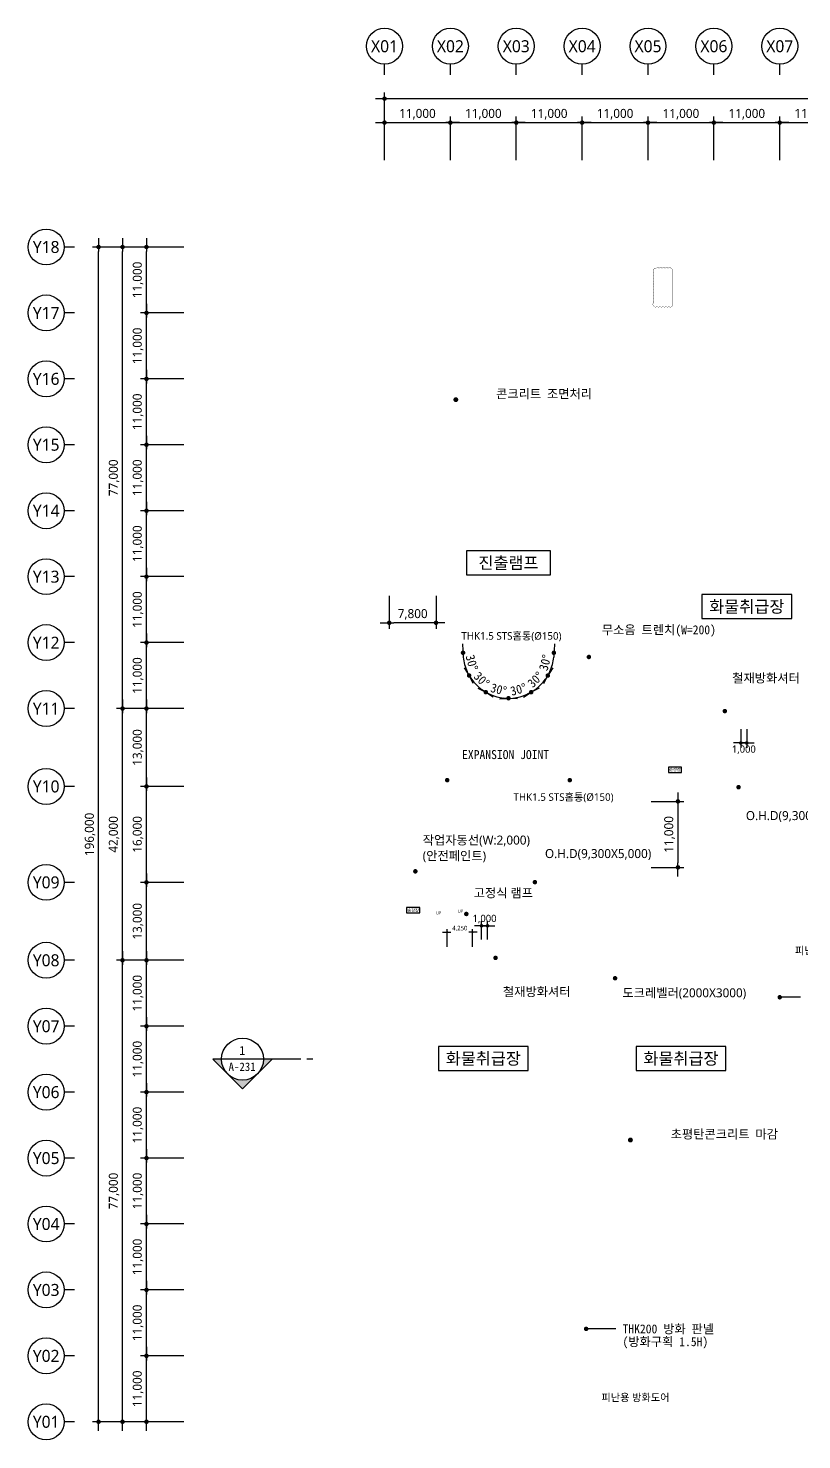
# Model space of a CAD drawing. Header units: millimetres. Extents: x 3546612 to 5615882, y 547008 to 3162891.
# Drawn here: x 4386612 to 4515793, y 2333391 to 2568891 of the extents above; entities that cross this region are included whole.
import ezdxf
from ezdxf.enums import TextEntityAlignment as Align

# ---------------------------------------------------------------- set-up
doc = ezdxf.new("R2010")
doc.units = ezdxf.units.MM
for name, color, linetype, lineweight in [('A-AXIS-BUBL', 7, 'Continuous', 25), ('A-DIMS', 7, 'Continuous', 25), ('A-MKXS-LEAD', 7, 'Continuous', 25), ('A-MKXS-MAK1', 3, 'Continuous', 25), ('A-MKXS-TEXT1', 3, 'Continuous', 25), ('A-MKXS-TEXT2', 7, 'Continuous', 25), ('A-XXXX-TXT2', 3, 'Continuous', 25), ('REV-202205', 20, 'Continuous', 25)]:
    doc.layers.add(name, color=color, linetype=linetype, lineweight=lineweight)
doc.styles.add('HY울릉도L', font='')
doc.styles.add('XR-평면도$0$맑은 고딕', font='malgun.ttf')
doc.styles.add('돋움', font='')
doc.styles.add('돋움체', font='')
doc.styles.add('맑은고딕', font='malgun.ttf')
doc.styles.get('HY울릉도L').set_extended_font_data('HYwulM')
doc.styles.get('돋움').set_extended_font_data('DotumChe')
doc.styles.get('돋움체').set_extended_font_data('DotumChe')
doc.dimstyles.new('CDIM', dxfattribs={"dimtxt": 3, "dimasz": 1.5, "dimexe": 2, "dimexo": 1, "dimgap": 1, "dimtad": 1, "dimdec": 0, "dimrnd": 0.5, "dimzin": 0, "dimdsep": 32, "dimlunit": 6, "dimtxsty": 'HY울릉도L', "dimblk1": '_CIDOT', "dimblk2": '_CIDOT', "dimsah": 1, "dimcen": 5.5, "dimclrd": 2, "dimclre": 2, "dimclrt": 7, "dimadec": 0, "dimazin": 0, "dimtfac": 1, "dimtdec": 0, "dimtix": 1, "dimtmove": 2, "dimatfit": 1, "dimldrblk": '_CIDOT', "dimfxl": 1, "dimtolj": 1, "dimtzin": 0, "dimlwd": -1, "dimarcsym": 0})

# ---------------------------------------------------------------- blocks, each defined once
blk = doc.blocks.new('글_진출램프')
at = {"layer": 'A-XXXX-TXT2', "color": 0}
blk.add_lwpolyline([(-7000, -1997), (7000, -1997), (7000, 2003), (-7000, 2003)], close=True, dxfattribs=at)
at = {"layer": 'A-XXXX-TXT2', "style": '맑은고딕'}
blk.add_text('진출램프', height=2000, dxfattribs=at).set_placement((0, 3), align=Align.MIDDLE_CENTER)
blk = doc.blocks.new('_CIDOT')
at = {"color": 0, "linetype": 'ByBlock'}
blk.add_line((2, 0), (-1, 0), dxfattribs=at)
at = {"color": 0, "linetype": 'ByBlock', "const_width": 0.5}
blk.add_lwpolyline([(-0.25, 0, 1), (0.25, 0, 1)], format="xyb", close=True, dxfattribs=at)
blk = doc.blocks.new('*D225')
at = {"layer": 'A-DIMS', "transparency": 16777216}
for p, q in [((4461716, 2419142), (4461116, 2419142)), ((4462316, 2419142), (4463316, 2419142)), ((4463916, 2419142), (4464516, 2419142))]:
    blk.add_line(p, q, dxfattribs=at)
at = {"layer": 'A-DIMS', "lineweight": -2, "transparency": 16777216}
for p, q in [((4462316, 2416842), (4462316, 2419942)), ((4463316, 2416842), (4463316, 2419942))]:
    blk.add_line(p, q, dxfattribs=at)
at = {"layer": 'A-DIMS', "transparency": 16777216, "xscale": 600, "yscale": 600, "zscale": 600}
blk.add_blockref('_CIDOT', (4462316, 2419142), dxfattribs=at)
at = {"layer": 'A-DIMS', "transparency": 16777216, "xscale": 600, "yscale": 600, "zscale": 600, "rotation": 180}
blk.add_blockref('_CIDOT', (4463316, 2419142), dxfattribs=at)
at = {"layer": 'A-DIMS', "color": 3, "transparency": 16777216, "insert": (4462816, 2420266), "char_height": 1200, "attachment_point": 5, "style": '맑은고딕'}
blk.add_mtext('\\A1;1,000', dxfattribs=at)
blk = doc.blocks.new('*D226')
at = {"layer": 'A-DIMS', "lineweight": -2, "transparency": 16777216}
for p, q in [((4446912, 2474191), (4446912, 2468691)), ((4454712, 2474191), (4454712, 2468691))]:
    blk.add_line(p, q, dxfattribs=at)
at = {"layer": 'A-DIMS', "transparency": 16777216}
blk.add_line((4453962, 2469691), (4447662, 2469691), dxfattribs=at)
at = {"layer": 'A-DIMS', "transparency": 16777216, "xscale": 750, "yscale": 750, "zscale": 750}
for p, rotation in [((4446912, 2469691), 179.9999710073349), ((4454712, 2469691), 359.9999710073349)]:
    blk.add_blockref('_CIDOT', p, dxfattribs=dict(at, rotation=rotation))
at = {"layer": 'A-DIMS', "color": 3, "transparency": 16777216, "insert": (4450812, 2471092), "char_height": 1500, "attachment_point": 5, "rotation": 359.99997, "style": '맑은고딕'}
blk.add_mtext('\\A1;7,800', dxfattribs=at)
blk = doc.blocks.new('*D228')
at = {"layer": 'A-DIMS', "lineweight": -2, "transparency": 16777216}
for p, q in [((4505612, 2451940), (4505612, 2448840)), ((4506612, 2451940), (4506612, 2448840))]:
    blk.add_line(p, q, dxfattribs=at)
at = {"layer": 'A-DIMS', "transparency": 16777216}
for p, q in [((4505012, 2449640), (4504412, 2449640)), ((4506612, 2449640), (4505612, 2449640)), ((4507212, 2449640), (4507812, 2449640))]:
    blk.add_line(p, q, dxfattribs=at)
at = {"layer": 'A-DIMS', "transparency": 16777216, "xscale": 600, "yscale": 600, "zscale": 600}
blk.add_blockref('_CIDOT', (4505612, 2449640), dxfattribs=at)
at = {"layer": 'A-DIMS', "transparency": 16777216, "xscale": 600, "yscale": 600, "zscale": 600, "rotation": 180}
blk.add_blockref('_CIDOT', (4506612, 2449640), dxfattribs=at)
at = {"layer": 'A-DIMS', "color": 3, "transparency": 16777216, "insert": (4506112, 2448516), "char_height": 1200, "attachment_point": 5, "style": '맑은고딕'}
blk.add_mtext('\\A1;1,000', dxfattribs=at)
blk = doc.blocks.new('*D231')
at = {"layer": 'A-DIMS', "transparency": 16777216}
blk.add_arc((4466812, 2464691), 7587, 305.666, 324.334, dxfattribs=at)
at = {"layer": 'A-DIMS', "transparency": 16777216, "xscale": 750, "yscale": 750, "zscale": 750}
for p, rotation in [((4473383, 2460898), 57.16699755167503), ((4470605, 2458120), 212.8330024483247)]:
    blk.add_blockref('_CIDOT', p, dxfattribs=dict(at, rotation=rotation))
at = {"layer": 'A-DIMS', "color": 3, "transparency": 16777216, "insert": (4471292, 2460211), "char_height": 1500, "attachment_point": 5, "rotation": 45, "style": '돋움'}
blk.add_mtext('\\A1;30°', dxfattribs=at)
blk = doc.blocks.new('*D232')
at = {"layer": 'A-DIMS', "transparency": 16777216}
blk.add_arc((4466812, 2464691), 7587, 335.666, 354.334, dxfattribs=at)
at = {"layer": 'A-DIMS', "transparency": 16777216, "xscale": 750, "yscale": 750, "zscale": 750}
for p, rotation in [((4474399, 2464691), 87.16699788413507), ((4473383, 2460898), 242.833002115866)]:
    blk.add_blockref('_CIDOT', p, dxfattribs=dict(at, rotation=rotation))
at = {"layer": 'A-DIMS', "color": 3, "transparency": 16777216, "insert": (4472932, 2463051), "char_height": 1500, "attachment_point": 5, "rotation": 75, "style": '돋움'}
blk.add_mtext('\\A1;30°', dxfattribs=at)
blk = doc.blocks.new('*D233')
at = {"layer": 'A-DIMS', "transparency": 16777216}
blk.add_arc((4466812, 2464691), 7587, 275.666, 294.334, dxfattribs=at)
at = {"layer": 'A-DIMS', "transparency": 16777216, "xscale": 750, "yscale": 750, "zscale": 750}
for p, rotation in [((4470605, 2458120), 27.16699755167522), ((4466812, 2457104), 182.8330024483249)]:
    blk.add_blockref('_CIDOT', p, dxfattribs=dict(at, rotation=rotation))
at = {"layer": 'A-DIMS', "color": 3, "transparency": 16777216, "insert": (4468452, 2458571), "char_height": 1500, "attachment_point": 5, "rotation": 15, "style": '돋움'}
blk.add_mtext('\\A1;30°', dxfattribs=at)
blk = doc.blocks.new('*D234')
at = {"layer": 'A-DIMS', "transparency": 16777216}
blk.add_arc((4466812, 2464691), 7587, 215.666, 234.334, dxfattribs=at)
at = {"layer": 'A-DIMS', "transparency": 16777216, "xscale": 750, "yscale": 750, "zscale": 750}
for p, rotation in [((4460241, 2460898), 122.833002448325), ((4463018, 2458120), 327.166997551676)]:
    blk.add_blockref('_CIDOT', p, dxfattribs=dict(at, rotation=rotation))
at = {"layer": 'A-DIMS', "color": 3, "transparency": 16777216, "insert": (4462331, 2460211), "char_height": 1500, "attachment_point": 5, "rotation": 315, "style": '돋움'}
blk.add_mtext('\\A1;30°', dxfattribs=at)
blk = doc.blocks.new('*D235')
at = {"layer": 'A-DIMS', "transparency": 16777216}
blk.add_arc((4466812, 2464691), 7587, 185.666, 204.334, dxfattribs=at)
at = {"layer": 'A-DIMS', "transparency": 16777216, "xscale": 750, "yscale": 750, "zscale": 750}
for p, rotation in [((4459225, 2464691), 92.83300211586526), ((4460241, 2460898), 297.1669978841341)]:
    blk.add_blockref('_CIDOT', p, dxfattribs=dict(at, rotation=rotation))
at = {"layer": 'A-DIMS', "color": 3, "transparency": 16777216, "insert": (4460691, 2463051), "char_height": 1500, "attachment_point": 5, "rotation": 285, "style": '돋움'}
blk.add_mtext('\\A1;30°', dxfattribs=at)
blk = doc.blocks.new('*D236')
at = {"layer": 'A-DIMS', "transparency": 16777216}
blk.add_arc((4466812, 2464691), 7587, 245.666, 264.334, dxfattribs=at)
at = {"layer": 'A-DIMS', "transparency": 16777216, "xscale": 750, "yscale": 750, "zscale": 750}
for p, rotation in [((4463018, 2458120), 152.8330024483259), ((4466812, 2457104), 357.1669975516755)]:
    blk.add_blockref('_CIDOT', p, dxfattribs=dict(at, rotation=rotation))
at = {"layer": 'A-DIMS', "color": 3, "transparency": 16777216, "insert": (4465172, 2458571), "char_height": 1500, "attachment_point": 5, "rotation": 345, "style": '돋움'}
blk.add_mtext('\\A1;30°', dxfattribs=at)
blk = doc.blocks.new('*D220')
at = {"layer": 'A-DIMS', "lineweight": -2, "transparency": 16777216}
for p, q in [((4456562, 2415628), (4456562, 2418578)), ((4460812, 2415628), (4460812, 2418578))]:
    blk.add_line(p, q, dxfattribs=at)
at = {"layer": 'A-DIMS', "transparency": 16777216}
for p, q in [((4456937, 2418078), (4457199, 2418078)), ((4460437, 2418078), (4460174, 2418078))]:
    blk.add_line(p, q, dxfattribs=at)
at = {"layer": 'A-DIMS', "transparency": 16777216, "xscale": 375, "yscale": 375, "zscale": 375, "rotation": 180}
blk.add_blockref('_CIDOT', (4456562, 2418078), dxfattribs=at)
at = {"layer": 'A-DIMS', "transparency": 16777216, "xscale": 375, "yscale": 375, "zscale": 375}
blk.add_blockref('_CIDOT', (4460812, 2418078), dxfattribs=at)
at = {"layer": 'A-DIMS', "color": 3, "transparency": 16777216, "insert": (4458687, 2418693), "char_height": 750, "attachment_point": 5, "style": '맑은고딕'}
blk.add_mtext('\\A1;4,250', dxfattribs=at)
blk = doc.blocks.new('*D9')
at = {"layer": 'A-DIMS', "lineweight": -2, "transparency": 16777216}
for p, q in [((93193, 67121), (85943, 67121)), ((93193, 56121), (85943, 56121))]:
    blk.add_line(p, q, dxfattribs=at)
at = {"layer": 'A-DIMS', "transparency": 16777216}
blk.add_line((86943, 56871), (86943, 66371), dxfattribs=at)
at = {"layer": 'A-DIMS', "transparency": 16777216, "xscale": 750, "yscale": 750, "zscale": 750}
for p, rotation in [((86943, 67121), 90), ((86943, 56121), 270)]:
    blk.add_blockref('_CIDOT', p, dxfattribs=dict(at, rotation=rotation))
at = {"layer": 'A-DIMS', "color": 3, "transparency": 16777216, "insert": (85538, 61621), "char_height": 1500, "attachment_point": 5, "rotation": 90, "style": '맑은고딕'}
blk.add_mtext('\\A1;11,000', dxfattribs=at)
blk = doc.blocks.new('*D10')
at = {"layer": 'A-DIMS', "lineweight": -2, "transparency": 16777216}
for p, q in [((93193, 78121), (85943, 78121)), ((93193, 67121), (85943, 67121))]:
    blk.add_line(p, q, dxfattribs=at)
at = {"layer": 'A-DIMS', "transparency": 16777216}
blk.add_line((86943, 67871), (86943, 77371), dxfattribs=at)
at = {"layer": 'A-DIMS', "transparency": 16777216, "xscale": 750, "yscale": 750, "zscale": 750}
for p, rotation in [((86943, 78121), 90), ((86943, 67121), 270)]:
    blk.add_blockref('_CIDOT', p, dxfattribs=dict(at, rotation=rotation))
at = {"layer": 'A-DIMS', "color": 3, "transparency": 16777216, "insert": (85538, 72621), "char_height": 1500, "attachment_point": 5, "rotation": 90, "style": '맑은고딕'}
blk.add_mtext('\\A1;11,000', dxfattribs=at)
blk = doc.blocks.new('*D11')
at = {"layer": 'A-DIMS', "lineweight": -2, "transparency": 16777216}
for p, q in [((93193, 89121), (85943, 89121)), ((93193, 78121), (85943, 78121))]:
    blk.add_line(p, q, dxfattribs=at)
at = {"layer": 'A-DIMS', "transparency": 16777216}
blk.add_line((86943, 78871), (86943, 88371), dxfattribs=at)
at = {"layer": 'A-DIMS', "transparency": 16777216, "xscale": 750, "yscale": 750, "zscale": 750}
for p, rotation in [((86943, 89121), 90), ((86943, 78121), 270)]:
    blk.add_blockref('_CIDOT', p, dxfattribs=dict(at, rotation=rotation))
at = {"layer": 'A-DIMS', "color": 3, "transparency": 16777216, "insert": (85538, 83621), "char_height": 1500, "attachment_point": 5, "rotation": 90, "style": '맑은고딕'}
blk.add_mtext('\\A1;11,000', dxfattribs=at)
blk = doc.blocks.new('*D12')
at = {"layer": 'A-DIMS', "lineweight": -2, "transparency": 16777216}
for p, q in [((93193, 100121), (85943, 100121)), ((93193, 89121), (85943, 89121))]:
    blk.add_line(p, q, dxfattribs=at)
at = {"layer": 'A-DIMS', "transparency": 16777216}
blk.add_line((86943, 89871), (86943, 99371), dxfattribs=at)
at = {"layer": 'A-DIMS', "transparency": 16777216, "xscale": 750, "yscale": 750, "zscale": 750}
for p, rotation in [((86943, 100121), 90), ((86943, 89121), 270)]:
    blk.add_blockref('_CIDOT', p, dxfattribs=dict(at, rotation=rotation))
at = {"layer": 'A-DIMS', "color": 3, "transparency": 16777216, "insert": (85538, 94621), "char_height": 1500, "attachment_point": 5, "rotation": 90, "style": '맑은고딕'}
blk.add_mtext('\\A1;11,000', dxfattribs=at)
blk = doc.blocks.new('*D13')
at = {"layer": 'A-DIMS', "lineweight": -2, "transparency": 16777216}
for p, q in [((93193, 111121), (85943, 111121)), ((93193, 100121), (85943, 100121))]:
    blk.add_line(p, q, dxfattribs=at)
at = {"layer": 'A-DIMS', "transparency": 16777216}
blk.add_line((86943, 100871), (86943, 110371), dxfattribs=at)
at = {"layer": 'A-DIMS', "transparency": 16777216, "xscale": 750, "yscale": 750, "zscale": 750}
for p, rotation in [((86943, 111121), 90), ((86943, 100121), 270)]:
    blk.add_blockref('_CIDOT', p, dxfattribs=dict(at, rotation=rotation))
at = {"layer": 'A-DIMS', "color": 3, "transparency": 16777216, "insert": (85538, 105621), "char_height": 1500, "attachment_point": 5, "rotation": 90, "style": '맑은고딕'}
blk.add_mtext('\\A1;11,000', dxfattribs=at)
blk = doc.blocks.new('*D14')
at = {"layer": 'A-DIMS', "lineweight": -2, "transparency": 16777216}
for p, q in [((93193, 122121), (85943, 122121)), ((93193, 111121), (85943, 111121))]:
    blk.add_line(p, q, dxfattribs=at)
at = {"layer": 'A-DIMS', "transparency": 16777216}
blk.add_line((86943, 111871), (86943, 121371), dxfattribs=at)
at = {"layer": 'A-DIMS', "transparency": 16777216, "xscale": 750, "yscale": 750, "zscale": 750}
for p, rotation in [((86943, 122121), 90), ((86943, 111121), 270)]:
    blk.add_blockref('_CIDOT', p, dxfattribs=dict(at, rotation=rotation))
at = {"layer": 'A-DIMS', "color": 3, "transparency": 16777216, "insert": (85538, 116621), "char_height": 1500, "attachment_point": 5, "rotation": 90, "style": '맑은고딕'}
blk.add_mtext('\\A1;11,000', dxfattribs=at)
blk = doc.blocks.new('*D15')
at = {"layer": 'A-DIMS', "lineweight": -2, "transparency": 16777216}
for p, q in [((93193, 135121), (85943, 135121)), ((93193, 122121), (85943, 122121))]:
    blk.add_line(p, q, dxfattribs=at)
at = {"layer": 'A-DIMS', "transparency": 16777216}
blk.add_line((86943, 122871), (86943, 134371), dxfattribs=at)
at = {"layer": 'A-DIMS', "transparency": 16777216, "xscale": 750, "yscale": 750, "zscale": 750}
for p, rotation in [((86943, 135121), 90), ((86943, 122121), 270)]:
    blk.add_blockref('_CIDOT', p, dxfattribs=dict(at, rotation=rotation))
at = {"layer": 'A-DIMS', "color": 3, "transparency": 16777216, "insert": (85538, 128621), "char_height": 1500, "attachment_point": 5, "rotation": 90, "style": '맑은고딕'}
blk.add_mtext('\\A1;13,000', dxfattribs=at)
blk = doc.blocks.new('*D16')
at = {"layer": 'A-DIMS', "lineweight": -2, "transparency": 16777216}
for p, q in [((93193, 151121), (85943, 151121)), ((93193, 135121), (85943, 135121))]:
    blk.add_line(p, q, dxfattribs=at)
at = {"layer": 'A-DIMS', "transparency": 16777216}
blk.add_line((86943, 135871), (86943, 150371), dxfattribs=at)
at = {"layer": 'A-DIMS', "transparency": 16777216, "xscale": 750, "yscale": 750, "zscale": 750}
for p, rotation in [((86943, 151121), 90), ((86943, 135121), 270)]:
    blk.add_blockref('_CIDOT', p, dxfattribs=dict(at, rotation=rotation))
at = {"layer": 'A-DIMS', "color": 3, "transparency": 16777216, "insert": (85538, 143121), "char_height": 1500, "attachment_point": 5, "rotation": 90, "style": '맑은고딕'}
blk.add_mtext('\\A1;16,000', dxfattribs=at)
blk = doc.blocks.new('*D17')
at = {"layer": 'A-DIMS', "lineweight": -2, "transparency": 16777216}
for p, q in [((93193, 164121), (85943, 164121)), ((93193, 151121), (85943, 151121))]:
    blk.add_line(p, q, dxfattribs=at)
at = {"layer": 'A-DIMS', "transparency": 16777216}
blk.add_line((86943, 151871), (86943, 163371), dxfattribs=at)
at = {"layer": 'A-DIMS', "transparency": 16777216, "xscale": 750, "yscale": 750, "zscale": 750}
for p, rotation in [((86943, 164121), 90), ((86943, 151121), 270)]:
    blk.add_blockref('_CIDOT', p, dxfattribs=dict(at, rotation=rotation))
at = {"layer": 'A-DIMS', "color": 3, "transparency": 16777216, "insert": (85538, 157621), "char_height": 1500, "attachment_point": 5, "rotation": 90, "style": '맑은고딕'}
blk.add_mtext('\\A1;13,000', dxfattribs=at)
blk = doc.blocks.new('*D18')
at = {"layer": 'A-DIMS', "lineweight": -2, "transparency": 16777216}
for p, q in [((93193, 175121), (85943, 175121)), ((93193, 164121), (85943, 164121))]:
    blk.add_line(p, q, dxfattribs=at)
at = {"layer": 'A-DIMS', "transparency": 16777216}
blk.add_line((86943, 164871), (86943, 174371), dxfattribs=at)
at = {"layer": 'A-DIMS', "transparency": 16777216, "xscale": 750, "yscale": 750, "zscale": 750}
for p, rotation in [((86943, 175121), 90), ((86943, 164121), 270)]:
    blk.add_blockref('_CIDOT', p, dxfattribs=dict(at, rotation=rotation))
at = {"layer": 'A-DIMS', "color": 3, "transparency": 16777216, "insert": (85538, 169621), "char_height": 1500, "attachment_point": 5, "rotation": 90, "style": '맑은고딕'}
blk.add_mtext('\\A1;11,000', dxfattribs=at)
blk = doc.blocks.new('*D19')
at = {"layer": 'A-DIMS', "lineweight": -2, "transparency": 16777216}
for p, q in [((93193, 186121), (85943, 186121)), ((93193, 175121), (85943, 175121))]:
    blk.add_line(p, q, dxfattribs=at)
at = {"layer": 'A-DIMS', "transparency": 16777216}
blk.add_line((86943, 175871), (86943, 185371), dxfattribs=at)
at = {"layer": 'A-DIMS', "transparency": 16777216, "xscale": 750, "yscale": 750, "zscale": 750}
for p, rotation in [((86943, 186121), 90), ((86943, 175121), 270)]:
    blk.add_blockref('_CIDOT', p, dxfattribs=dict(at, rotation=rotation))
at = {"layer": 'A-DIMS', "color": 3, "transparency": 16777216, "insert": (85538, 180621), "char_height": 1500, "attachment_point": 5, "rotation": 90, "style": '맑은고딕'}
blk.add_mtext('\\A1;11,000', dxfattribs=at)
blk = doc.blocks.new('*D20')
at = {"layer": 'A-DIMS', "lineweight": -2, "transparency": 16777216}
for p, q in [((93193, 197121), (85943, 197121)), ((93193, 186121), (85943, 186121))]:
    blk.add_line(p, q, dxfattribs=at)
at = {"layer": 'A-DIMS', "transparency": 16777216}
blk.add_line((86943, 186871), (86943, 196371), dxfattribs=at)
at = {"layer": 'A-DIMS', "transparency": 16777216, "xscale": 750, "yscale": 750, "zscale": 750}
for p, rotation in [((86943, 197121), 90), ((86943, 186121), 270)]:
    blk.add_blockref('_CIDOT', p, dxfattribs=dict(at, rotation=rotation))
at = {"layer": 'A-DIMS', "color": 3, "transparency": 16777216, "insert": (85538, 191621), "char_height": 1500, "attachment_point": 5, "rotation": 90, "style": '맑은고딕'}
blk.add_mtext('\\A1;11,000', dxfattribs=at)
blk = doc.blocks.new('*D21')
at = {"layer": 'A-DIMS', "lineweight": -2, "transparency": 16777216}
for p, q in [((93193, 208121), (85943, 208121)), ((93193, 197121), (85943, 197121))]:
    blk.add_line(p, q, dxfattribs=at)
at = {"layer": 'A-DIMS', "transparency": 16777216}
blk.add_line((86943, 197871), (86943, 207371), dxfattribs=at)
at = {"layer": 'A-DIMS', "transparency": 16777216, "xscale": 750, "yscale": 750, "zscale": 750}
for p, rotation in [((86943, 208121), 90), ((86943, 197121), 270)]:
    blk.add_blockref('_CIDOT', p, dxfattribs=dict(at, rotation=rotation))
at = {"layer": 'A-DIMS', "color": 3, "transparency": 16777216, "insert": (85538, 202621), "char_height": 1500, "attachment_point": 5, "rotation": 90, "style": '맑은고딕'}
blk.add_mtext('\\A1;11,000', dxfattribs=at)
blk = doc.blocks.new('*D22')
at = {"layer": 'A-DIMS', "lineweight": -2, "transparency": 16777216}
for p, q in [((93193, 219121), (85943, 219121)), ((93193, 208121), (85943, 208121))]:
    blk.add_line(p, q, dxfattribs=at)
at = {"layer": 'A-DIMS', "transparency": 16777216}
blk.add_line((86943, 208871), (86943, 218371), dxfattribs=at)
at = {"layer": 'A-DIMS', "transparency": 16777216, "xscale": 750, "yscale": 750, "zscale": 750}
for p, rotation in [((86943, 219121), 90), ((86943, 208121), 270)]:
    blk.add_blockref('_CIDOT', p, dxfattribs=dict(at, rotation=rotation))
at = {"layer": 'A-DIMS', "color": 3, "transparency": 16777216, "insert": (85538, 213621), "char_height": 1500, "attachment_point": 5, "rotation": 90, "style": '맑은고딕'}
blk.add_mtext('\\A1;11,000', dxfattribs=at)
blk = doc.blocks.new('*D23')
at = {"layer": 'A-DIMS', "lineweight": -2, "transparency": 16777216}
for p, q in [((93193, 230121), (85943, 230121)), ((93193, 219121), (85943, 219121))]:
    blk.add_line(p, q, dxfattribs=at)
at = {"layer": 'A-DIMS', "transparency": 16777216}
blk.add_line((86943, 219871), (86943, 229371), dxfattribs=at)
at = {"layer": 'A-DIMS', "transparency": 16777216, "xscale": 750, "yscale": 750, "zscale": 750}
for p, rotation in [((86943, 230121), 90), ((86943, 219121), 270)]:
    blk.add_blockref('_CIDOT', p, dxfattribs=dict(at, rotation=rotation))
at = {"layer": 'A-DIMS', "color": 3, "transparency": 16777216, "insert": (85538, 224621), "char_height": 1500, "attachment_point": 5, "rotation": 90, "style": '맑은고딕'}
blk.add_mtext('\\A1;11,000', dxfattribs=at)
blk = doc.blocks.new('*D24')
at = {"layer": 'A-DIMS', "lineweight": -2, "transparency": 16777216}
for p, q in [((93193, 241121), (85943, 241121)), ((93193, 230121), (85943, 230121))]:
    blk.add_line(p, q, dxfattribs=at)
at = {"layer": 'A-DIMS', "transparency": 16777216}
blk.add_line((86943, 230871), (86943, 240371), dxfattribs=at)
at = {"layer": 'A-DIMS', "transparency": 16777216, "xscale": 750, "yscale": 750, "zscale": 750}
for p, rotation in [((86943, 241121), 90), ((86943, 230121), 270)]:
    blk.add_blockref('_CIDOT', p, dxfattribs=dict(at, rotation=rotation))
at = {"layer": 'A-DIMS', "color": 3, "transparency": 16777216, "insert": (85538, 235621), "char_height": 1500, "attachment_point": 5, "rotation": 90, "style": '맑은고딕'}
blk.add_mtext('\\A1;11,000', dxfattribs=at)
blk = doc.blocks.new('*D25')
at = {"layer": 'A-DIMS', "lineweight": -2, "transparency": 16777216}
for p, q in [((93193, 122121), (81943, 122121)), ((93193, 45121), (81943, 45121))]:
    blk.add_line(p, q, dxfattribs=at)
at = {"layer": 'A-DIMS', "transparency": 16777216}
blk.add_line((82943, 45871), (82943, 121371), dxfattribs=at)
at = {"layer": 'A-DIMS', "transparency": 16777216, "xscale": 750, "yscale": 750, "zscale": 750}
for p, rotation in [((82943, 122121), 90), ((82943, 45121), 270)]:
    blk.add_blockref('_CIDOT', p, dxfattribs=dict(at, rotation=rotation))
at = {"layer": 'A-DIMS', "color": 3, "transparency": 16777216, "insert": (81542, 83621), "char_height": 1500, "attachment_point": 5, "rotation": 90, "style": '맑은고딕'}
blk.add_mtext('\\A1;77,000', dxfattribs=at)
blk = doc.blocks.new('*D26')
at = {"layer": 'A-DIMS', "lineweight": -2, "transparency": 16777216}
for p, q in [((93193, 241121), (77943, 241121)), ((93193, 45121), (77943, 45121))]:
    blk.add_line(p, q, dxfattribs=at)
at = {"layer": 'A-DIMS', "transparency": 16777216}
blk.add_line((78943, 45871), (78943, 240371), dxfattribs=at)
at = {"layer": 'A-DIMS', "transparency": 16777216, "xscale": 750, "yscale": 750, "zscale": 750}
for p, rotation in [((78943, 241121), 90), ((78943, 45121), 270)]:
    blk.add_blockref('_CIDOT', p, dxfattribs=dict(at, rotation=rotation))
at = {"layer": 'A-DIMS', "color": 3, "transparency": 16777216, "insert": (77538, 143121), "char_height": 1500, "attachment_point": 5, "rotation": 90, "style": '맑은고딕'}
blk.add_mtext('\\A1;196,000', dxfattribs=at)
blk = doc.blocks.new('*D27')
at = {"layer": 'A-DIMS', "lineweight": -2, "transparency": 16777216}
for p, q in [((93193, 56121), (85943, 56121)), ((93193, 45121), (85943, 45121))]:
    blk.add_line(p, q, dxfattribs=at)
at = {"layer": 'A-DIMS', "transparency": 16777216}
blk.add_line((86943, 45871), (86943, 55371), dxfattribs=at)
at = {"layer": 'A-DIMS', "transparency": 16777216, "xscale": 750, "yscale": 750, "zscale": 750}
for p, rotation in [((86943, 56121), 90), ((86943, 45121), 270)]:
    blk.add_blockref('_CIDOT', p, dxfattribs=dict(at, rotation=rotation))
at = {"layer": 'A-DIMS', "color": 3, "transparency": 16777216, "insert": (85538, 50621), "char_height": 1500, "attachment_point": 5, "rotation": 90, "style": '맑은고딕'}
blk.add_mtext('\\A1;11,000', dxfattribs=at)
blk = doc.blocks.new('*D28')
at = {"layer": 'A-DIMS', "lineweight": -2, "transparency": 16777216}
for p, q in [((93193, 164121), (81943, 164121)), ((93193, 122121), (81943, 122121))]:
    blk.add_line(p, q, dxfattribs=at)
at = {"layer": 'A-DIMS', "transparency": 16777216}
blk.add_line((82943, 122871), (82943, 163371), dxfattribs=at)
at = {"layer": 'A-DIMS', "transparency": 16777216, "xscale": 750, "yscale": 750, "zscale": 750}
for p, rotation in [((82943, 164121), 90), ((82943, 122121), 270)]:
    blk.add_blockref('_CIDOT', p, dxfattribs=dict(at, rotation=rotation))
at = {"layer": 'A-DIMS', "color": 3, "transparency": 16777216, "insert": (81542, 143121), "char_height": 1500, "attachment_point": 5, "rotation": 90, "style": '맑은고딕'}
blk.add_mtext('\\A1;42,000', dxfattribs=at)
blk = doc.blocks.new('*D29')
at = {"layer": 'A-DIMS', "lineweight": -2, "transparency": 16777216}
for p, q in [((93193, 241121), (81943, 241121)), ((93193, 164121), (81943, 164121))]:
    blk.add_line(p, q, dxfattribs=at)
at = {"layer": 'A-DIMS', "transparency": 16777216}
blk.add_line((82943, 164871), (82943, 240371), dxfattribs=at)
at = {"layer": 'A-DIMS', "transparency": 16777216, "xscale": 750, "yscale": 750, "zscale": 750}
for p, rotation in [((82943, 241121), 90), ((82943, 164121), 270)]:
    blk.add_blockref('_CIDOT', p, dxfattribs=dict(at, rotation=rotation))
at = {"layer": 'A-DIMS', "color": 3, "transparency": 16777216, "insert": (81542, 202621), "char_height": 1500, "attachment_point": 5, "rotation": 90, "style": '맑은고딕'}
blk.add_mtext('\\A1;77,000', dxfattribs=at)
blk = doc.blocks.new('*D30')
at = {"layer": 'A-DIMS', "lineweight": -2, "transparency": 16777216}
for p, q in [((148693, 255621), (148693, 262871)), ((159693, 255621), (159693, 262871))]:
    blk.add_line(p, q, dxfattribs=at)
at = {"layer": 'A-DIMS', "transparency": 16777216}
blk.add_line((149443, 261871), (158943, 261871), dxfattribs=at)
at = {"layer": 'A-DIMS', "transparency": 16777216, "xscale": 750, "yscale": 750, "zscale": 750, "rotation": 180}
blk.add_blockref('_CIDOT', (148693, 261871), dxfattribs=at)
at = {"layer": 'A-DIMS', "transparency": 16777216, "xscale": 750, "yscale": 750, "zscale": 750}
blk.add_blockref('_CIDOT', (159693, 261871), dxfattribs=at)
at = {"layer": 'A-DIMS', "color": 3, "transparency": 16777216, "insert": (154193, 263275), "char_height": 1500, "attachment_point": 5, "style": '맑은고딕'}
blk.add_mtext('\\A1;11,000', dxfattribs=at)
blk = doc.blocks.new('*D31')
at = {"layer": 'A-DIMS', "lineweight": -2, "transparency": 16777216}
for p, q in [((159693, 255621), (159693, 262871)), ((170693, 255621), (170693, 262871))]:
    blk.add_line(p, q, dxfattribs=at)
at = {"layer": 'A-DIMS', "transparency": 16777216}
blk.add_line((160443, 261871), (169943, 261871), dxfattribs=at)
at = {"layer": 'A-DIMS', "transparency": 16777216, "xscale": 750, "yscale": 750, "zscale": 750, "rotation": 180}
blk.add_blockref('_CIDOT', (159693, 261871), dxfattribs=at)
at = {"layer": 'A-DIMS', "transparency": 16777216, "xscale": 750, "yscale": 750, "zscale": 750}
blk.add_blockref('_CIDOT', (170693, 261871), dxfattribs=at)
at = {"layer": 'A-DIMS', "color": 3, "transparency": 16777216, "insert": (165193, 263275), "char_height": 1500, "attachment_point": 5, "style": '맑은고딕'}
blk.add_mtext('\\A1;11,000', dxfattribs=at)
blk = doc.blocks.new('*D32')
at = {"layer": 'A-DIMS', "lineweight": -2, "transparency": 16777216}
for p, q in [((170693, 255621), (170693, 262871)), ((181693, 255621), (181693, 262871))]:
    blk.add_line(p, q, dxfattribs=at)
at = {"layer": 'A-DIMS', "transparency": 16777216}
blk.add_line((171443, 261871), (180943, 261871), dxfattribs=at)
at = {"layer": 'A-DIMS', "transparency": 16777216, "xscale": 750, "yscale": 750, "zscale": 750, "rotation": 180}
blk.add_blockref('_CIDOT', (170693, 261871), dxfattribs=at)
at = {"layer": 'A-DIMS', "transparency": 16777216, "xscale": 750, "yscale": 750, "zscale": 750}
blk.add_blockref('_CIDOT', (181693, 261871), dxfattribs=at)
at = {"layer": 'A-DIMS', "color": 3, "transparency": 16777216, "insert": (176193, 263275), "char_height": 1500, "attachment_point": 5, "style": '맑은고딕'}
blk.add_mtext('\\A1;11,000', dxfattribs=at)
blk = doc.blocks.new('*D33')
at = {"layer": 'A-DIMS', "lineweight": -2, "transparency": 16777216}
for p, q in [((181693, 255621), (181693, 262871)), ((192693, 255621), (192693, 262871))]:
    blk.add_line(p, q, dxfattribs=at)
at = {"layer": 'A-DIMS', "transparency": 16777216}
blk.add_line((182443, 261871), (191943, 261871), dxfattribs=at)
at = {"layer": 'A-DIMS', "transparency": 16777216, "xscale": 750, "yscale": 750, "zscale": 750, "rotation": 180}
blk.add_blockref('_CIDOT', (181693, 261871), dxfattribs=at)
at = {"layer": 'A-DIMS', "transparency": 16777216, "xscale": 750, "yscale": 750, "zscale": 750}
blk.add_blockref('_CIDOT', (192693, 261871), dxfattribs=at)
at = {"layer": 'A-DIMS', "color": 3, "transparency": 16777216, "insert": (187193, 263275), "char_height": 1500, "attachment_point": 5, "style": '맑은고딕'}
blk.add_mtext('\\A1;11,000', dxfattribs=at)
blk = doc.blocks.new('*D34')
at = {"layer": 'A-DIMS', "lineweight": -2, "transparency": 16777216}
for p, q in [((192693, 255621), (192693, 262871)), ((203693, 255621), (203693, 262871))]:
    blk.add_line(p, q, dxfattribs=at)
at = {"layer": 'A-DIMS', "transparency": 16777216}
blk.add_line((193443, 261871), (202943, 261871), dxfattribs=at)
at = {"layer": 'A-DIMS', "transparency": 16777216, "xscale": 750, "yscale": 750, "zscale": 750, "rotation": 180}
blk.add_blockref('_CIDOT', (192693, 261871), dxfattribs=at)
at = {"layer": 'A-DIMS', "transparency": 16777216, "xscale": 750, "yscale": 750, "zscale": 750}
blk.add_blockref('_CIDOT', (203693, 261871), dxfattribs=at)
at = {"layer": 'A-DIMS', "color": 3, "transparency": 16777216, "insert": (198193, 263275), "char_height": 1500, "attachment_point": 5, "style": '맑은고딕'}
blk.add_mtext('\\A1;11,000', dxfattribs=at)
blk = doc.blocks.new('*D43')
at = {"layer": 'A-DIMS', "lineweight": -2, "transparency": 16777216}
for p, q in [((126693, 255621), (126693, 266871)), ((302693, 255621), (302693, 266871))]:
    blk.add_line(p, q, dxfattribs=at)
at = {"layer": 'A-DIMS', "transparency": 16777216}
blk.add_line((127443, 265871), (301943, 265871), dxfattribs=at)
at = {"layer": 'A-DIMS', "transparency": 16777216, "xscale": 750, "yscale": 750, "zscale": 750, "rotation": 180}
blk.add_blockref('_CIDOT', (126693, 265871), dxfattribs=at)
at = {"layer": 'A-DIMS', "transparency": 16777216, "xscale": 750, "yscale": 750, "zscale": 750}
blk.add_blockref('_CIDOT', (302693, 265871), dxfattribs=at)
at = {"layer": 'A-DIMS', "color": 3, "transparency": 16777216, "insert": (214693, 267275), "char_height": 1500, "attachment_point": 5, "style": '맑은고딕'}
blk.add_mtext('\\A1;176,000', dxfattribs=at)
blk = doc.blocks.new('*D45')
at = {"layer": 'A-DIMS', "lineweight": -2, "transparency": 16777216}
for p, q in [((126693, 255621), (126693, 262871)), ((137693, 255621), (137693, 262871))]:
    blk.add_line(p, q, dxfattribs=at)
at = {"layer": 'A-DIMS', "transparency": 16777216}
blk.add_line((127443, 261871), (136943, 261871), dxfattribs=at)
at = {"layer": 'A-DIMS', "transparency": 16777216, "xscale": 750, "yscale": 750, "zscale": 750, "rotation": 180}
blk.add_blockref('_CIDOT', (126693, 261871), dxfattribs=at)
at = {"layer": 'A-DIMS', "transparency": 16777216, "xscale": 750, "yscale": 750, "zscale": 750}
blk.add_blockref('_CIDOT', (137693, 261871), dxfattribs=at)
at = {"layer": 'A-DIMS', "color": 3, "transparency": 16777216, "insert": (132193, 263275), "char_height": 1500, "attachment_point": 5, "style": '맑은고딕'}
blk.add_mtext('\\A1;11,000', dxfattribs=at)
blk = doc.blocks.new('*D46')
at = {"layer": 'A-DIMS', "lineweight": -2, "transparency": 16777216}
for p, q in [((137693, 255621), (137693, 262871)), ((148693, 255621), (148693, 262871))]:
    blk.add_line(p, q, dxfattribs=at)
at = {"layer": 'A-DIMS', "transparency": 16777216}
blk.add_line((138443, 261871), (147943, 261871), dxfattribs=at)
at = {"layer": 'A-DIMS', "transparency": 16777216, "xscale": 750, "yscale": 750, "zscale": 750, "rotation": 180}
blk.add_blockref('_CIDOT', (137693, 261871), dxfattribs=at)
at = {"layer": 'A-DIMS', "transparency": 16777216, "xscale": 750, "yscale": 750, "zscale": 750}
blk.add_blockref('_CIDOT', (148693, 261871), dxfattribs=at)
at = {"layer": 'A-DIMS', "color": 3, "transparency": 16777216, "insert": (143193, 263275), "char_height": 1500, "attachment_point": 5, "style": '맑은고딕'}
blk.add_mtext('\\A1;11,000', dxfattribs=at)
blk = doc.blocks.new('A$C46A32BF9')
at = {"layer": 'A-MKXS-MAK1'}
h = blk.add_hatch(color=256, dxfattribs=at)
h.paths.add_polyline_path([(102983, 100671), (105457, 103146, -0.4142136), (100508, 103146)])
h.paths.add_polyline_path([(105457, 103146), (107932, 105621), (106483, 105621, -0.1989124)])
h.paths.add_polyline_path([(100508, 103146, -0.1989124), (99483, 105621), (98033, 105621)])
for p, q in [((98033, 105621), (102983, 100671)), ((112710, 105621), (98033, 105621)), ((107932, 105621), (102983, 100671)), ((114710, 105621), (113710, 105621))]:
    blk.add_line(p, q, dxfattribs=at)
blk.add_circle((102983, 105621), 3500, dxfattribs=at)
at = {"layer": 'A-MKXS-TEXT2', "style": '돋움체'}
for s, height, p in [('1', 1500, (102941, 107063)), ('A-231', 1400, (102912, 104343))]:
    blk.add_text(s, height=height, dxfattribs=at).set_placement(p, align=Align.MIDDLE)
blk = doc.blocks.new('*D218')
at = {"layer": 'A-DIMS', "lineweight": -2, "transparency": 16777216}
for p, q in [((4490612, 2439891), (4496112, 2439891)), ((4490612, 2428891), (4496112, 2428891))]:
    blk.add_line(p, q, dxfattribs=at)
at = {"layer": 'A-DIMS', "transparency": 16777216}
blk.add_line((4495112, 2439141), (4495112, 2429641), dxfattribs=at)
at = {"layer": 'A-DIMS', "transparency": 16777216, "xscale": 750, "yscale": 750, "zscale": 750}
for p, rotation in [((4495112, 2439891), 90), ((4495112, 2428891), 270)]:
    blk.add_blockref('_CIDOT', p, dxfattribs=dict(at, rotation=rotation))
at = {"layer": 'A-DIMS', "color": 3, "transparency": 16777216, "insert": (4493707, 2434391), "char_height": 1500, "attachment_point": 5, "rotation": 90, "style": '맑은고딕'}
blk.add_mtext('\\A1;11,000', dxfattribs=at)
blk = doc.blocks.new('글_승강장')
at = {"layer": 'A-XXXX-TXT2', "color": 0, "ltscale": 100}
blk.add_lwpolyline([(-1100, 450), (-1100, -450), (1100, -450), (1100, 450)], close=True, dxfattribs=at)
at = {"layer": 'A-XXXX-TXT2', "ltscale": 100, "style": 'XR-평면도$0$맑은 고딕'}
blk.add_text('승강장', height=500, dxfattribs=at).set_placement((0, 0), align=Align.MIDDLE_CENTER)
blk = doc.blocks.new('글_작업장')
at = {"layer": 'A-XXXX-TXT2', "color": 0}
blk.add_lwpolyline([(-7500, -2000), (7500, -2000), (7500, 2000), (-7500, 2000)], close=True, dxfattribs=at)
at = {"layer": 'A-XXXX-TXT2', "style": '맑은고딕'}
blk.add_text('화물취급장', height=2000, dxfattribs=at).set_placement((0, 0), align=Align.MIDDLE_CENTER)
blk = doc.blocks.new('DIM(210222)')
for p, q in [((126693, 269870.6), (126693, 271620.6)), ((137693, 269870.6), (137693, 271620.6)), ((148693, 269870.6), (148693, 271620.6)), ((159693, 269870.6), (159693, 271620.6)), ((170693, 269870.6), (170693, 271620.6)), ((181693, 269870.6), (181693, 271620.6)), ((192693, 269870.6), (192693, 271620.6)), ((74943, 241120.6), (73193, 241120.6)), ((74943, 230120.6), (73193, 230120.6)), ((74943, 219120.6), (73193, 219120.6)), ((74943, 208120.6), (73193, 208120.6)), ((74943, 197120.6), (73193, 197120.6)), ((74943, 186120.6), (73193, 186120.6)), ((74943, 175120.6), (73193, 175120.6)), ((74943, 164120.6), (73193, 164120.6)), ((74943, 151120.6), (73193, 151120.6)), ((74943, 135120.6), (73193, 135120.6)), ((74943, 122120.6), (73193, 122120.6)), ((74943, 111120.6), (73193, 111120.6)), ((74943, 100120.6), (73193, 100120.6)), ((74943, 89120.6), (73193, 89120.6)), ((74943, 78120.6), (73193, 78120.6)), ((74943, 67120.6), (73193, 67120.6)), ((74943, 56120.6), (73193, 56120.6)), ((74943, 45120.6), (73193, 45120.6))]:
    blk.add_line(p, q)
at = {"layer": 'A-AXIS-BUBL', "ltscale": 0.2}
for centre in [(126693, 274620.6), (137693, 274620.6), (148693, 274620.6), (159693, 274620.6), (170693, 274620.6), (181693, 274620.6), (192693, 274620.6), (70193, 241120.6), (70193, 230120.6), (70193, 219120.6), (70193, 208120.6), (70193, 197120.6), (70193, 186120.6), (70193, 175120.6), (70193, 164120.6), (70193, 151120.6), (70193, 135120.6), (70193, 122120.6), (70193, 111120.6), (70193, 100120.6), (70193, 89120.6), (70193, 78120.6), (70193, 67120.6), (70193, 56120.6), (70193, 45120.6)]:
    blk.add_circle(centre, 3000, dxfattribs=at)
at = {"layer": 'A-XXXX-TXT2', "ltscale": 0.2, "style": '맑은고딕'}
for s, p in [('X01', (126693, 274620.6)), ('X02', (137693, 274620.6)), ('X03', (148693, 274620.6)), ('X04', (159693, 274620.6)), ('X05', (170693, 274620.6)), ('X06', (181693, 274620.6)), ('X07', (192693, 274620.6)), ('Y18', (70193, 241120.6)), ('Y17', (70193, 230120.6)), ('Y16', (70193, 219120.6)), ('Y15', (70193, 208120.6)), ('Y14', (70193, 197120.6)), ('Y13', (70193, 186120.6)), ('Y12', (70193, 175120.6)), ('Y11', (70193, 164120.6)), ('Y10', (70193, 151120.6)), ('Y09', (70193, 135120.6)), ('Y08', (70193, 122120.6)), ('Y07', (70193, 111120.6)), ('Y06', (70193, 100120.6)), ('Y05', (70193, 89120.6)), ('Y04', (70193, 78120.6)), ('Y03', (70193, 67120.6)), ('Y02', (70193, 56120.6)), ('Y01', (70193, 45120.6))]:
    blk.add_text(s, height=2000, dxfattribs=at).set_placement(p, align=Align.MIDDLE)
at = {"layer": 'A-DIMS'}
for p1, p2, distance, picture, middle in [((126693, 255120.6), (302693, 255120.6), 10750, '*D43', (214693, 267275.5)), ((126693, 255120.6), (137693, 255120.6), 6750, '*D45', (132193, 263275.5)), ((137693, 255120.6), (148693, 255120.6), 6750, '*D46', (143193, 263275.5)), ((148693, 255120.6), (159693, 255120.6), 6750, '*D30', (154193, 263275.5)), ((159693, 255120.6), (170693, 255120.6), 6750, '*D31', (165193, 263275.5)), ((170693, 255120.6), (181693, 255120.6), 6750, '*D32', (176193, 263275.5)), ((181693, 255120.6), (192693, 255120.6), 6750, '*D33', (187193, 263275.5)), ((192693, 255120.6), (203693, 255120.6), 6750, '*D34', (198193, 263275.5)), ((93693, 45120.6), (93693, 241120.6), 14750, '*D26', (77538.1, 143120.6)), ((93693, 164120.6), (93693, 241120.6), 10750, '*D29', (81542.2, 202620.6)), ((93693, 230120.6), (93693, 241120.6), 6750, '*D24', (85538.1, 235620.6)), ((93693, 219120.6), (93693, 230120.6), 6750, '*D23', (85538.1, 224620.6)), ((93693, 208120.6), (93693, 219120.6), 6750, '*D22', (85538.1, 213620.6)), ((93693, 197120.6), (93693, 208120.6), 6750, '*D21', (85538.1, 202620.6)), ((93693, 186120.6), (93693, 197120.6), 6750, '*D20', (85538.1, 191620.6)), ((93693, 175120.6), (93693, 186120.6), 6750, '*D19', (85538.1, 180620.6)), ((93693, 164120.6), (93693, 175120.6), 6750, '*D18', (85538.1, 169620.6)), ((93693, 122120.6), (93693, 164120.6), 10750, '*D28', (81542.2, 143120.6)), ((93693, 151120.6), (93693, 164120.6), 6750, '*D17', (85538.1, 157620.6)), ((93693, 135120.6), (93693, 151120.6), 6750, '*D16', (85538.1, 143120.6)), ((93693, 122120.6), (93693, 135120.6), 6750, '*D15', (85538.1, 128620.6)), ((93693, 45120.6), (93693, 122120.6), 10750, '*D25', (81542.2, 83620.6)), ((93693, 111120.6), (93693, 122120.6), 6750, '*D14', (85538.1, 116620.6)), ((93693, 100120.6), (93693, 111120.6), 6750, '*D13', (85538.1, 105620.6)), ((93693, 89120.6), (93693, 100120.6), 6750, '*D12', (85538.1, 94620.6)), ((93693, 78120.6), (93693, 89120.6), 6750, '*D11', (85538.1, 83620.6)), ((93693, 67120.6), (93693, 78120.6), 6750, '*D10', (85538.1, 72620.6)), ((93693, 56120.6), (93693, 67120.6), 6750, '*D9', (85538.1, 61620.6)), ((93693, 45120.6), (93693, 56120.6), 6750, '*D27', (85538.1, 50620.6))]:
    dim = blk.add_aligned_dim(p1=p1, p2=p2, distance=distance, dimstyle='CDIM', override={"dimscale": 500, "dimtxsty": '맑은고딕', "dimclrd": 256, "dimclre": 256, "dimclrt": 3}, dxfattribs=at)
    dim.commit()
    dim.dimension.update_dxf_attribs({"geometry": picture, "text_midpoint": middle})

msp = doc.modelspace()

# ---------------------------------------------------------------- linework, layer by layer
at = {"layer": 'A-MKXS-LEAD'}
for p, q in [((4515588.3, 2407216.2), (4512111.8, 2407216.2)), ((4484757.1, 2351890.7), (4479780.6, 2351890.7))]:
    msp.add_line(p, q, dxfattribs=at)
for points, const_width in [([(4457813.6, 2506938.7, 1), (4458228.2, 2506897.3, 1)], 400), ([(4480047.8, 2463991.2, 1), (4480422.8, 2463991.2, 1)], 375), ([(4502756.5, 2454962.1, 1), (4503131.5, 2454962.1, 1)], 375), ([(4456766.1, 2443440.4, -1), (4456391.1, 2443440.4, -1)], 375), ([(4476857.6, 2443440.4, 1), (4477232.6, 2443440.4, 1)], 375), ([(4505040.9, 2442270.1, 1), (4505415.9, 2442270.1, 1)], 375), ([(4451077.5, 2428228.9, -1), (4451452.5, 2428228.9, -1)], 375), ([(4471038.5, 2426420.3, 1), (4471413.5, 2426420.3, 1)], 375), ([(4459583.1, 2421121.2, 1), (4459958.1, 2421121.2, 1)], 375), ([(4464468.4, 2413786.7, 1), (4464843.4, 2413786.7, 1)], 375), ([(4484424.3, 2410391.2, 1), (4484799.3, 2410391.2, 1)], 375), ([(4511924.3, 2407216.2, 1), (4512299.3, 2407216.2, 1)], 375), ([(4486969.3, 2383422.6, 1), (4487383.9, 2383381.2, 1)], 400), ([(4479593.1, 2351890.7, 1), (4479968.1, 2351890.7, 1)], 375)]:
    msp.add_lwpolyline(points, format="xyb", close=True, dxfattribs=dict(at, const_width=const_width))
at = {"layer": 'REV-202205', "const_width": 50}
msp.add_lwpolyline([(4491111.8, 2522491.2, 0.52056705), (4491611.8, 2522491.2, 0.52056705), (4492111.8, 2522491.2, 0.52056705), (4492611.8, 2522491.2, 0.52056705), (4493111.8, 2522491.2, 0.52056705), (4493611.8, 2522491.2, 0.52056705), (4494111.8, 2522491.2, 0.52056705), (4494111.8, 2522991.2, 0.52056705), (4494111.8, 2523491.2, 0.52056705), (4494111.8, 2523991.2, 0.52056705), (4494111.8, 2524491.2, 0.52056705), (4494111.8, 2524991.2, 0.52056705), (4494111.8, 2525491.2, 0.52056705), (4494111.8, 2525991.2, 0.52056705), (4494111.8, 2526491.2, 0.52056705), (4494111.8, 2526991.2, 0.52056705), (4494111.8, 2527491.2, 0.52056705), (4494111.8, 2527991.2, 0.52056705), (4494111.8, 2528491.2, 0.52056705), (4493961.8, 2528841.2, 0.52056705), (4493461.8, 2528841.2, 0.52056705), (4492961.8, 2528841.2, 0.52056705), (4492461.8, 2528841.2, 0.52056705), (4491961.8, 2528841.2, 0.52056705), (4491461.8, 2528841.2, 0.52056705), (4491111.8, 2528691.2, 0.52056705), (4491111.8, 2528191.2, 0.52056705), (4491111.8, 2527691.2, 0.52056705), (4491111.8, 2527191.2, 0.52056705), (4491111.8, 2526691.2, 0.52056705), (4491111.8, 2526191.2, 0.52056705), (4491111.8, 2525691.2, 0.52056705), (4491111.8, 2525191.2, 0.52056705), (4491111.8, 2524691.2, 0.52056705), (4491111.8, 2524191.2, 0.52056705), (4491111.8, 2523691.2, 0.52056705), (4491111.8, 2523191.2, 0.52056705)], format="xyb", close=True, dxfattribs=at)

# ---------------------------------------------------------------- block references
for name, p in [('DIM(210222)', (4319418.8, 2291270.6)), ('A$C46A32BF9', (4319418.8, 2291270.6)), ('글_진출램프', (4466811.8, 2479691.2)), ('글_작업장', (4506611.8, 2472391.2)), ('글_승강장', (4494611.4, 2445181)), ('글_승강장', (4450886.8, 2421735.7)), ('글_작업장', (4462611.8, 2396991.2)), ('글_작업장', (4495611.8, 2396991.2))]:
    msp.add_blockref(name, p)

# ---------------------------------------------------------------- texts
at = {"layer": 'A-MKXS-TEXT1'}
for s, height, style, p in [('콘크리트 조면처리', 1500, '돋움체', (4464742.5, 2507905.8)), ('THK1.5 STS홈통(Ø150)', 1250, '맑은고딕', (4458950.3, 2467506.4)), ('무소음 트렌치(W=200)', 1500, '돋움체', (4482408.1, 2468528.8)), ('철재방화셔터', 1500, '맑은고딕', (4504169, 2460477.6)), ('EXPANSION JOINT', 1500, '돋움체', (4459059.9, 2447706.1)), ('THK1.5 STS홈통(Ø150)', 1250, '맑은고딕', (4467645.5, 2440621)), ('O.H.D(9,300X5,000)', 1500, '맑은고딕', (4506453.4, 2437529)), ('작업자동선(W:2,000)', 1500, '맑은고딕', (4452490, 2433444.1)), ('(안전페인트)', 1500, '맑은고딕', (4452490, 2430830.9)), ('O.H.D(9,300X5,000)', 1500, '맑은고딕', (4472907.8, 2431191.8)), ('고정식 램프', 1500, '맑은고딕', (4460995.6, 2424636.7)), ('피난용 방화도어', 1250, '맑은고딕', (4514655.5, 2414993.7)), ('철재방화셔터', 1500, '맑은고딕', (4465880.9, 2408154)), ('도크레벨러(2000X3000)', 1500, '맑은고딕', (4485836.8, 2407961.3)), ('초평탄콘크리트 마감', 1500, '돋움체', (4493898.2, 2384389.6)), ('THK200 방화 판넬', 1500, '돋움체', (4485854.2, 2351890.7)), ('(방화구획 1.5H)', 1500, '돋움체', (4485854.2, 2349757.2)), ('피난용 방화도어', 1250, '맑은고딕', (4482315.3, 2340441.2))]:
    msp.add_text(s, height=height, dxfattribs=dict(at, style=style)).set_placement(p, align=Align.MIDDLE_LEFT)
at = {"layer": 'A-MKXS-TEXT1', "style": '맑은고딕'}
for p in [(4455139.2, 2421289), (4458811.2, 2421595.9)]:
    msp.add_text('UP', height=500, dxfattribs=at).set_placement(p, align=Align.MIDDLE_CENTER)

# ---------------------------------------------------------------- dimensions: what is measured, and where the dimension line sits
at = {"layer": 'A-DIMS'}
for p1, p2, picture, middle in [((4454711.8, 2474691.2), (4446911.8, 2474691.2), '*D226', (4450811.8, 2471092)), ((4490111.8, 2439891.2), (4490111.8, 2428891.2), '*D218', (4493706.9, 2434391.2))]:
    dim = msp.add_aligned_dim(p1=p1, p2=p2, distance=5000, dimstyle='CDIM', override={"dimscale": 500, "dimtxsty": '맑은고딕', "dimclrd": 256, "dimclre": 256, "dimclrt": 3}, dxfattribs=at)
    dim.commit()
    dim.dimension.update_dxf_attribs({"geometry": picture, "text_midpoint": middle})
for base, line1, line2, picture, middle in [((4473941.5, 2462096.2), ((4441111.8, 2464691.2), (4492511.8, 2464691.2)), ((4466811.8, 2464691.2), (4489068.6, 2451841.2)), '*D232', (4472932.1, 2463051.3)), ((4459339.8, 2463373.7), ((4492511.8, 2464691.2), (4441111.8, 2464691.2)), ((4466811.8, 2464691.2), (4444554.9, 2451841.2)), '*D235', (4460691.4, 2463051.3)), ((4460999.6, 2459814.2), ((4466811.8, 2464691.2), (4444554.9, 2451841.2)), ((4466811.8, 2464691.2), (4453961.8, 2442434.4)), '*D234', (4462331.4, 2460210.8)), ((4464216.8, 2457561.6), ((4466811.8, 2464691.2), (4453961.8, 2442434.4)), ((4466811.8, 2464691.2), (4466811.8, 2438991.2)), '*D236', (4465171.8, 2458570.9)), ((4468129.3, 2457219.3), ((4466811.8, 2464691.2), (4479661.8, 2442434.4)), ((4466811.8, 2464691.2), (4466811.8, 2438991.2)), '*D233', (4468451.7, 2458570.9)), ((4471688.8, 2458879.1), ((4466811.8, 2464691.2), (4489068.6, 2451841.2)), ((4466811.8, 2464691.2), (4479661.8, 2442434.4)), '*D231', (4471292.2, 2460210.8))]:
    dim = msp.add_angular_dim_2l(base=base, line1=line1, line2=line2, dimstyle='CDIM', override={"dimscale": 500, "dimtxsty": '돋움', "dimclrd": 256, "dimclre": 256, "dimclrt": 3}, dxfattribs=at)
    dim.commit()
    dim.dimension.update_dxf_attribs({"geometry": picture, "text_midpoint": middle})
dim = msp.add_linear_dim(base=(4505611.8, 2449640.3), p1=(4506611.8, 2452340.1), p2=(4505611.8, 2452340.1), angle=180, dimstyle='CDIM', override={"dimscale": 400, "dimtad": 4, "dimtxsty": '맑은고딕', "dimclrd": 256, "dimclre": 256, "dimclrt": 3}, dxfattribs=at)
dim.commit()
dim.dimension.update_dxf_attribs({"geometry": '*D228', "text_midpoint": (4506111.8, 2448516.4)})
dim = msp.add_linear_dim(base=(4463315.9, 2419142.2), p1=(4462315.9, 2416442.4), p2=(4463315.9, 2416442.4), dimstyle='CDIM', override={"dimscale": 400, "dimtxsty": '맑은고딕', "dimclrd": 256, "dimclre": 256, "dimclrt": 3}, dxfattribs=at)
dim.commit()
dim.dimension.update_dxf_attribs({"geometry": '*D225', "text_midpoint": (4462815.9, 2420266.1)})
dim = msp.add_linear_dim(base=(4456561.8, 2418077.8), p1=(4460811.8, 2415378), p2=(4456561.8, 2415378), angle=180, dimstyle='CDIM', override={"dimscale": 250, "dimtad": 4, "dimtxsty": '맑은고딕', "dimclrd": 256, "dimclre": 256, "dimclrt": 3}, dxfattribs=at)
dim.commit()
dim.dimension.update_dxf_attribs({"geometry": '*D220', "text_midpoint": (4458686.8, 2418693.5), "dimtype": 160})

doc.saveas('drawing.dxf')
